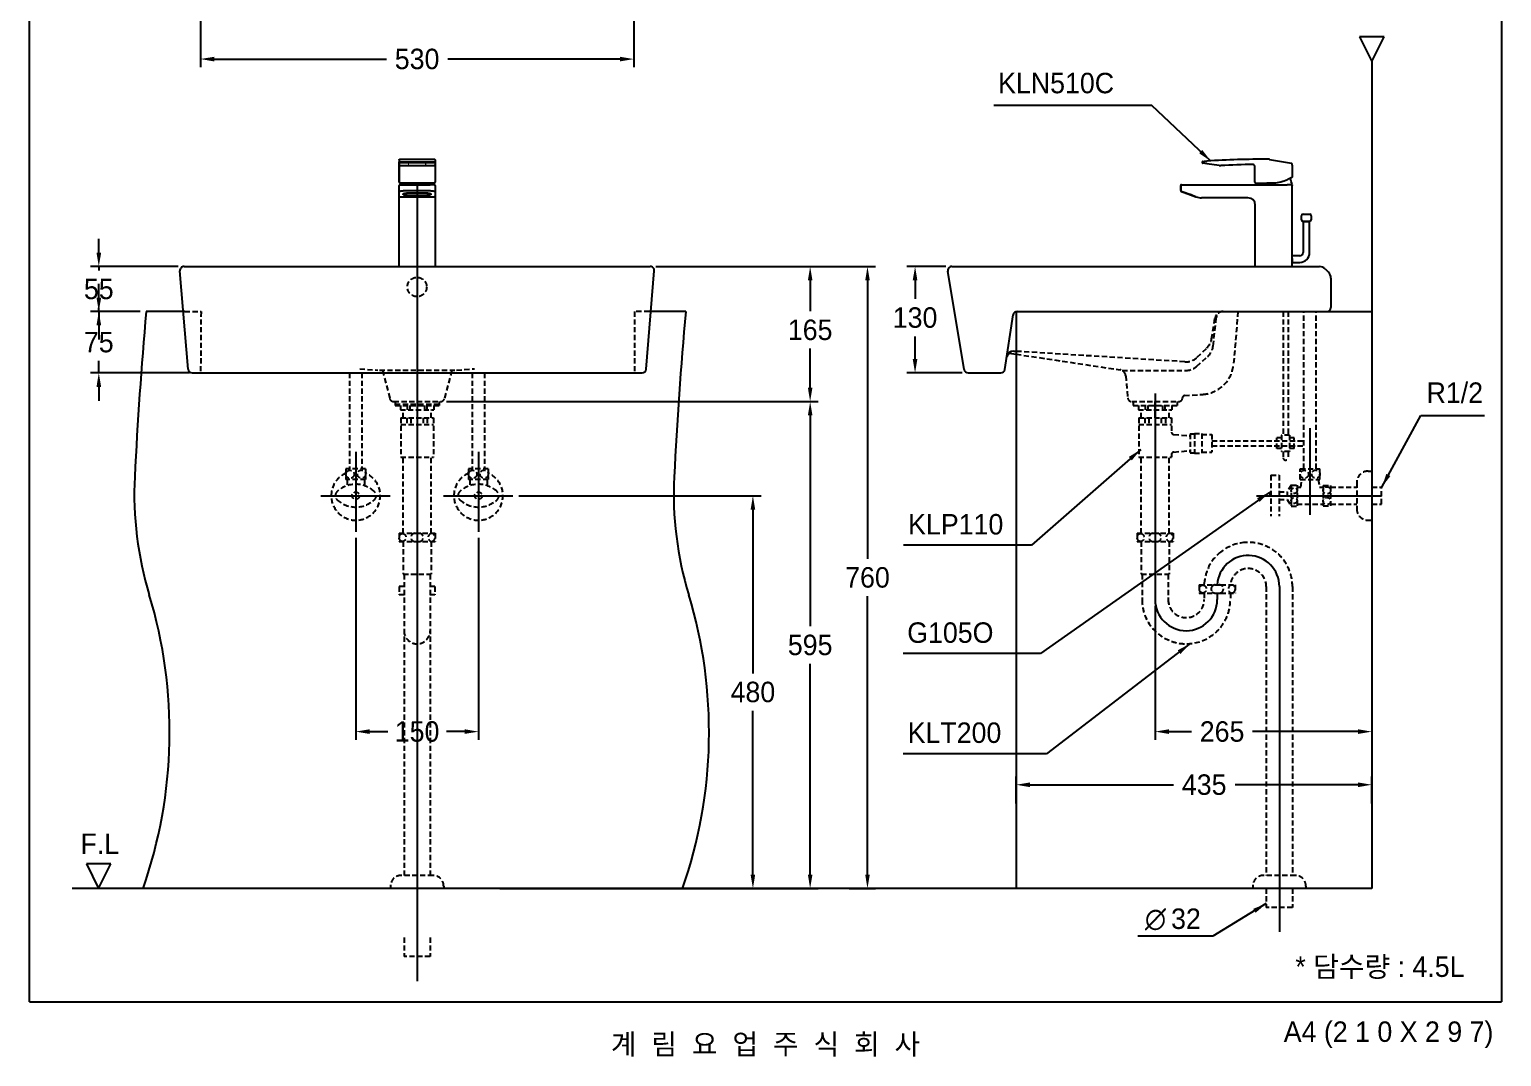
# Model space of a CAD drawing. Header units: millimetres. Extents: x 0 to 3800, y -67 to 2530.
# Drawn here: x 2000 to 3800, y -67 to 1188 of the extents above; entities that cross this region are included whole.
import ezdxf
from ezdxf.enums import TextEntityAlignment as Align
from ezdxf.lldxf.tags import DXFTag

# ---------------------------------------------------------------- set-up
doc = ezdxf.new("R2010")
doc.units = ezdxf.units.MM
doc.linetypes.add('DASHED2', pattern=[9.525, 6.35, -3.175])
for name, color, linetype in [('TEXT', 7, 'Continuous'), ('내부선 및 부속', 4, 'Continuous'), ('도각라인', 7, 'Continuous'), ('외형선', 3, 'Continuous'), ('점선', 6, 'DASHED2'), ('중심선', 1, 'DASHED'), ('치수선', 7, 'Continuous')]:
    doc.layers.add(name, color=color, linetype=linetype)
doc.styles.add('140911', font='HBATANG.TTF', dxfattribs={"height": 23})
doc.styles.add('____', font='')
doc.styles.add('타이틀', font='H2GTRM.TTF', dxfattribs={"height": 25})
doc.styles.get('____').set_extended_font_data('굴림')
tags = doc.linetypes.add('DASHDOT', pattern=[70, 31, -13, 13, -13]).pattern_tags.tags
tags[10:11] = [DXFTag(74, 4), DXFTag(75, 0), DXFTag(340, '0'), DXFTag(46, 0.0), DXFTag(50, 0.0), DXFTag(44, 0.0), DXFTag(45, 0.0)]
tags[8:9] = [DXFTag(74, 4), DXFTag(75, 0), DXFTag(340, '0'), DXFTag(46, 0.0), DXFTag(50, 0.0), DXFTag(44, 0.0), DXFTag(45, 0.0)]
tags[6:7] = [DXFTag(74, 4), DXFTag(75, 0), DXFTag(340, '0'), DXFTag(46, 0.0), DXFTag(50, 0.0), DXFTag(44, 0.0), DXFTag(45, 0.0)]
tags[4:5] = [DXFTag(74, 4), DXFTag(75, 0), DXFTag(340, '0'), DXFTag(46, 0.0), DXFTag(50, 0.0), DXFTag(44, 0.0), DXFTag(45, 0.0)]
tags = doc.linetypes.add('DASHED', pattern=[25.72, 12.86, -12.86]).pattern_tags.tags
tags[6:7] = [DXFTag(74, 4), DXFTag(75, 0), DXFTag(340, '0'), DXFTag(46, 0.0), DXFTag(50, 0.0), DXFTag(44, 0.0), DXFTag(45, 0.0)]
tags[4:5] = [DXFTag(74, 4), DXFTag(75, 0), DXFTag(340, '0'), DXFTag(46, 0.0), DXFTag(50, 0.0), DXFTag(44, 0.0), DXFTag(45, 0.0)]
doc.dimstyles.new('MSADIM', dxfattribs={"dimtxt": 33, "dimasz": 17, "dimexe": 10, "dimexo": 7.5, "dimgap": 10, "dimtad": 0, "dimtih": 1, "dimtoh": 1, "dimdec": 0, "dimzin": 1, "dimdsep": 46, "dimtxsty": '____', "dimcen": 11.25, "dimadec": 0, "dimazin": 0, "dimtfac": 1, "dimtdec": 0, "dimtix": 1, "dimtmove": 0, "dimatfit": 3, "dimfxl": 1, "dimtolj": 1, "dimtzin": 1, "dimarcsym": 0})

# ---------------------------------------------------------------- blocks, each defined once
blk = doc.blocks.new('*D23')
at = {"layer": '치수선', "color": 0, "linetype": 'Continuous', "lineweight": -2, "transparency": 16777216}
for p, q in [((2209, 1294.6), (2209, 1141.9)), ((2739, 1294.6), (2739, 1141.9)), ((2226, 1151.9), (2436.6, 1151.9)), ((2722, 1151.9), (2511.4, 1151.9))]:
    blk.add_line(p, q, dxfattribs=at)
at = {"layer": '치수선', "color": 0, "linetype": 'Continuous', "transparency": 16777216}
for points in [[(2226, 1154.7), (2226, 1149), (2209, 1151.9)], [(2722, 1154.7), (2722, 1149), (2739, 1151.9)]]:
    blk.add_solid(points, dxfattribs=at)
at = {"layer": '치수선', "color": 0, "linetype": 'Continuous', "transparency": 16777216, "insert": (2474, 1151.9), "char_height": 25, "attachment_point": 5, "style": '____'}
blk.add_mtext('\\A1;530', dxfattribs=at)
blk = doc.blocks.new('*D28')
at = {"layer": '치수선', "color": 0, "linetype": 'Continuous', "lineweight": -2, "transparency": 16777216}
for p, q in [((2084.8, 915.4), (2084.8, 932.4)), ((2182, 898.4), (2074.8, 898.4)), ((2084.8, 898.4), (2084.8, 893.7)), ((2084.8, 843.4), (2084.8, 848.1)), ((2135.3, 843.4), (2074.8, 843.4)), ((2084.8, 826.4), (2084.8, 809.4))]:
    blk.add_line(p, q, dxfattribs=at)
at = {"layer": '치수선', "color": 0, "linetype": 'Continuous', "transparency": 16777216}
for points in [[(2082, 915.4), (2087.7, 915.4), (2084.8, 898.4)], [(2082, 826.4), (2087.7, 826.4), (2084.8, 843.4)]]:
    blk.add_solid(points, dxfattribs=at)
at = {"layer": '치수선', "color": 0, "linetype": 'Continuous', "transparency": 16777216, "insert": (2084.8, 870.9), "char_height": 25, "attachment_point": 5, "style": '____'}
blk.add_mtext('\\A1;55', dxfattribs=at)
blk = doc.blocks.new('*D29')
at = {"layer": '치수선', "color": 0, "linetype": 'Continuous', "lineweight": -2, "transparency": 16777216}
for p, q in [((2084.8, 860.4), (2084.8, 877.4)), ((2135.3, 843.4), (2074.8, 843.4)), ((2084.8, 843.4), (2084.8, 828.8)), ((2084.8, 768.4), (2084.8, 783.1)), ((2195.8, 768.4), (2074.8, 768.4)), ((2084.8, 751.4), (2084.8, 734.4))]:
    blk.add_line(p, q, dxfattribs=at)
at = {"layer": '치수선', "color": 0, "linetype": 'Continuous', "transparency": 16777216}
for points in [[(2082, 860.4), (2087.7, 860.4), (2084.8, 843.4)], [(2082, 751.4), (2087.7, 751.4), (2084.8, 768.4)]]:
    blk.add_solid(points, dxfattribs=at)
at = {"layer": '치수선', "color": 0, "linetype": 'Continuous', "transparency": 16777216, "insert": (2084.8, 805.9), "char_height": 25, "attachment_point": 5, "style": '____'}
blk.add_mtext('\\A1;75', dxfattribs=at)
blk = doc.blocks.new('*D30')
at = {"layer": '치수선', "color": 0, "linetype": 'Continuous', "lineweight": -2, "transparency": 16777216}
for p, q in [((2765.8, 898.4), (2964.6, 898.4)), ((2954.6, 881.4), (2954.6, 843.8)), ((2954.6, 750.4), (2954.6, 798.1)), ((2510.1, 733.4), (2964.6, 733.4))]:
    blk.add_line(p, q, dxfattribs=at)
at = {"layer": '치수선', "color": 0, "linetype": 'Continuous', "transparency": 16777216}
for points in [[(2951.8, 881.4), (2957.4, 881.4), (2954.6, 898.4)], [(2951.8, 750.4), (2957.4, 750.4), (2954.6, 733.4)]]:
    blk.add_solid(points, dxfattribs=at)
at = {"layer": '치수선', "color": 0, "linetype": 'Continuous', "transparency": 16777216, "insert": (2954.6, 820.9), "char_height": 25, "attachment_point": 5, "style": '____'}
blk.add_mtext('\\A1;165', dxfattribs=at)
blk = doc.blocks.new('*D31')
at = {"layer": '치수선', "color": 0, "linetype": 'Continuous', "lineweight": -2, "transparency": 16777216}
for p, q in [((2510.1, 733.4), (2964.6, 733.4)), ((2954.6, 716.4), (2954.6, 458.8)), ((2954.6, 155.4), (2954.6, 413.1)), ((2575, 138.4), (2964.6, 138.4))]:
    blk.add_line(p, q, dxfattribs=at)
at = {"layer": '치수선', "color": 0, "linetype": 'Continuous', "transparency": 16777216}
for points in [[(2951.8, 716.4), (2957.4, 716.4), (2954.6, 733.4)], [(2951.8, 155.4), (2957.4, 155.4), (2954.6, 138.4)]]:
    blk.add_solid(points, dxfattribs=at)
at = {"layer": '치수선', "color": 0, "linetype": 'Continuous', "transparency": 16777216, "insert": (2954.6, 435.9), "char_height": 25, "attachment_point": 5, "style": '____'}
blk.add_mtext('\\A1;595', dxfattribs=at)
blk = doc.blocks.new('*D32')
at = {"layer": '치수선', "color": 0, "linetype": 'Continuous', "lineweight": -2, "transparency": 16777216}
for p, q in [((2598.5, 618.4), (2894.6, 618.4)), ((2884.6, 601.4), (2884.6, 401.3)), ((2884.6, 155.4), (2884.6, 355.6)), ((2839.9, 138.4), (2894.6, 138.4))]:
    blk.add_line(p, q, dxfattribs=at)
at = {"layer": '치수선', "color": 0, "linetype": 'Continuous', "transparency": 16777216}
for points in [[(2881.8, 601.4), (2887.4, 601.4), (2884.6, 618.4)], [(2881.8, 155.4), (2887.4, 155.4), (2884.6, 138.4)]]:
    blk.add_solid(points, dxfattribs=at)
at = {"layer": '치수선', "color": 0, "linetype": 'Continuous', "transparency": 16777216, "insert": (2884.6, 378.4), "char_height": 25, "attachment_point": 5, "style": '____'}
blk.add_mtext('\\A1;480', dxfattribs=at)
blk = doc.blocks.new('*D33')
at = {"layer": '치수선', "color": 0, "linetype": 'Continuous', "lineweight": -2, "transparency": 16777216}
for p, q in [((2765.8, 898.4), (3034.7, 898.4)), ((3024.7, 881.4), (3024.7, 541.3)), ((3024.7, 155.4), (3024.7, 495.6)), ((3002.4, 138.4), (3034.7, 138.4))]:
    blk.add_line(p, q, dxfattribs=at)
at = {"layer": '치수선', "color": 0, "linetype": 'Continuous', "transparency": 16777216}
for points in [[(3021.9, 881.4), (3027.5, 881.4), (3024.7, 898.4)], [(3021.9, 155.4), (3027.5, 155.4), (3024.7, 138.4)]]:
    blk.add_solid(points, dxfattribs=at)
at = {"layer": '치수선', "color": 0, "linetype": 'Continuous', "transparency": 16777216, "insert": (3024.7, 518.4), "char_height": 25, "attachment_point": 5, "style": '____'}
blk.add_mtext('\\A1;760', dxfattribs=at)
blk = doc.blocks.new('*D34')
at = {"layer": '치수선', "color": 0, "linetype": 'Continuous', "lineweight": -2, "transparency": 16777216}
for p, q in [((2399, 566.9), (2399, 320.1)), ((2549, 566.9), (2549, 320.1)), ((2416, 330.1), (2438.1, 330.1)), ((2532, 330.1), (2509.9, 330.1))]:
    blk.add_line(p, q, dxfattribs=at)
at = {"layer": '치수선', "color": 0, "linetype": 'Continuous', "transparency": 16777216}
for points in [[(2416, 333), (2416, 327.3), (2399, 330.1)], [(2532, 333), (2532, 327.3), (2549, 330.1)]]:
    blk.add_solid(points, dxfattribs=at)
at = {"layer": '치수선', "color": 0, "linetype": 'Continuous', "transparency": 16777216, "insert": (2474, 330.1), "char_height": 25, "attachment_point": 5, "style": '____'}
blk.add_mtext('\\A1;150', dxfattribs=at)
blk = doc.blocks.new('*D35')
at = {"layer": '치수선', "color": 0, "linetype": 'Continuous', "lineweight": -2, "transparency": 16777216}
for p, q in [((3376.4, 483.9), (3376.4, 320.1)), ((3393.4, 330.1), (3421, 330.1)), ((3624.4, 330.1), (3495.6, 330.1)), ((3641.4, 338), (3641.4, 320.1))]:
    blk.add_line(p, q, dxfattribs=at)
at = {"layer": '치수선', "color": 0, "linetype": 'Continuous', "transparency": 16777216}
for points in [[(3393.4, 333), (3393.4, 327.3), (3376.4, 330.1)], [(3624.4, 333), (3624.4, 327.3), (3641.4, 330.1)]]:
    blk.add_solid(points, dxfattribs=at)
at = {"layer": '치수선', "color": 0, "linetype": 'Continuous', "transparency": 16777216, "insert": (3458.3, 330.1), "char_height": 25, "attachment_point": 5, "style": '____'}
blk.add_mtext('\\A1;265', dxfattribs=at)
blk = doc.blocks.new('*D36')
at = {"layer": '치수선', "color": 0, "linetype": 'Continuous', "lineweight": -2, "transparency": 16777216}
for p, q in [((3206.4, 242.2), (3206.4, 275.2)), ((3641.4, 242.2), (3641.4, 275.2)), ((3223.4, 265.2), (3398.7, 265.2)), ((3624.4, 265.2), (3474.1, 265.2))]:
    blk.add_line(p, q, dxfattribs=at)
at = {"layer": '치수선', "color": 0, "linetype": 'Continuous', "transparency": 16777216}
for points in [[(3223.4, 268), (3223.4, 262.3), (3206.4, 265.2)], [(3624.4, 268), (3624.4, 262.3), (3641.4, 265.2)]]:
    blk.add_solid(points, dxfattribs=at)
at = {"layer": '치수선', "color": 0, "linetype": 'Continuous', "transparency": 16777216, "insert": (3436.4, 265.2), "char_height": 25, "attachment_point": 5, "style": '____'}
blk.add_mtext('\\A1;435', dxfattribs=at)
blk = doc.blocks.new('*D37')
at = {"layer": '치수선', "color": 0, "linetype": 'Continuous', "lineweight": -2, "transparency": 16777216}
for p, q in [((3120.3, 898.4), (3072.9, 898.4)), ((3082.9, 881.4), (3082.9, 858.8)), ((3082.9, 785.4), (3082.9, 813.1)), ((3140.3, 768.4), (3072.9, 768.4))]:
    blk.add_line(p, q, dxfattribs=at)
at = {"layer": '치수선', "color": 0, "linetype": 'Continuous', "transparency": 16777216}
for points in [[(3080, 881.4), (3085.7, 881.4), (3082.9, 898.4)], [(3080, 785.4), (3085.7, 785.4), (3082.9, 768.4)]]:
    blk.add_solid(points, dxfattribs=at)
at = {"layer": '치수선', "color": 0, "linetype": 'Continuous', "transparency": 16777216, "insert": (3082.9, 835.9), "char_height": 25, "attachment_point": 5, "style": '____'}
blk.add_mtext('\\A1;130', dxfattribs=at)

msp = doc.modelspace()

# ---------------------------------------------------------------- linework, layer by layer
msp.add_line((2452, 898.4), (2496, 898.4))
at = {"layer": '내부선 및 부속', "linetype": 'Continuous'}
for p, q in [((2452, 1028.4), (2452, 1026.2)), ((2452, 1028.4), (2452, 1028.3)), ((2452, 1028.3), (2452, 1024.5)), ((2452, 1024.9), (2452, 1026.2)), ((2453, 1029.5), (2495, 1029.5)), ((2496, 1028.5), (2496, 1026.2)), ((2496, 1026.2), (2496, 1024.9)), ((3516.4, 1029.3), (3538.1, 1025.5)), ((2452, 1022.9), (2452, 1024.9)), ((2452, 1024.5), (2452, 1023.6)), ((2452, 1001.4), (2452, 1024.1)), ((2452, 1024.1), (2452, 1022.8)), ((2452, 1022.4), (2452, 1023.6)), ((2452, 1022.8), (2452, 1022.9)), ((2452, 1022.4), (2452, 1005.6)), ((2453, 1021.9), (2495, 1021.9)), ((2490, 1025.8), (2458, 1025.8)), ((2458, 1025.8), (2458, 1025.6)), ((2458, 1025.6), (2490, 1025.6)), ((2464, 1025.2), (2463, 1025.2)), ((2463, 1025.2), (2463, 1024.6)), ((2463, 1024.6), (2463, 1024.4)), ((2463, 1024.4), (2464, 1024.4)), ((2464, 1024.4), (2464, 1025.2)), ((2464, 1024.6), (2464, 1025.2)), ((2464, 1024.4), (2464, 1024.6)), ((2484, 1025.2), (2484, 1024.6)), ((2485, 1025.2), (2484, 1025.2)), ((2484, 1024.6), (2484, 1024.4)), ((2484, 1024.4), (2485, 1024.4)), ((2485, 1024.4), (2484, 1024.4)), ((2485, 1024.6), (2485, 1025.2)), ((2485, 1024.4), (2485, 1025.2)), ((2485, 1024.4), (2485, 1024.6)), ((2485, 1024.4), (2485, 1024.4)), ((2490, 1025.6), (2490, 1025.8)), ((2495, 1021.8), (2495, 1021.9)), ((2496, 1024.9), (2496, 1022.9)), ((2496, 1024.1), (2496, 1024.1)), ((2496, 1024.1), (2496, 1001.4)), ((2496, 1022.8), (2496, 1022.9)), ((3433.9, 1025.6), (3433.9, 1025.8)), ((3433.9, 1025.8), (3433.9, 1025.6)), ((3439.8, 1024), (3434.8, 1024.6)), ((3454.9, 1021.9), (3439.8, 1024)), ((3498.5, 1001.4), (3498.5, 1020)), ((3538.1, 1025.5), (3543.1, 1024.6)), ((3543.9, 1023.6), (3543.9, 1023.5)), ((3543.9, 1022.4), (3543.9, 1023.5)), ((3543.9, 1022.4), (3543.9, 1008)), ((2452, 1005.6), (2452, 1001.4)), ((2452, 989.3), (2452, 997.4)), ((2452, 898.4), (2452, 997.4)), ((2453.4, 1000.4), (2453, 1000.4)), ((2453, 998.4), (2458, 998.4)), ((2494.6, 1000.4), (2453.4, 1000.4)), ((2458, 998.4), (2490, 998.4)), ((2458, 991.1), (2490, 991.1)), ((2495, 998.4), (2490, 998.4)), ((2495, 1000.4), (2494.6, 1000.4)), ((2496, 997.4), (2496, 989.3)), ((3407.7, 991.1), (3407.7, 997.4)), ((3407.7, 997.4), (3407.7, 991.1)), ((3413.3, 988.4), (3408.3, 990.2)), ((3408.3, 990.2), (3413.3, 988.4)), ((3408.7, 998.4), (3413.7, 998.4)), ((3413.7, 998.4), (3537.9, 998.4)), ((3499.5, 1000.4), (3512.9, 1000.4)), ((3500, 1000.4), (3504.4, 1000.4)), ((3514.9, 1000.4), (3512.9, 1000.4)), ((3521.9, 1000.4), (3514.9, 1000.4)), ((3542.9, 998.4), (3537.9, 998.4)), ((3542.9, 998.4), (3543.9, 998.4)), ((3543.9, 998.4), (3543.9, 997.4)), ((3543.9, 898.4), (3543.9, 997.4)), ((2452, 984.6), (2452, 989.3)), ((2452, 983.4), (2452, 984.6)), ((2452, 898.4), (2452, 983.4)), ((2453, 983.6), (2495, 983.6)), ((2487, 988.1), (2461, 988.1)), ((2461, 985.4), (2461, 988.1)), ((2461, 985.4), (2487, 985.4)), ((2487, 985.4), (2487, 988.1)), ((2496, 989.3), (2496, 984.6)), ((2496, 983.4), (2496, 984.6)), ((2496, 983.4), (2496, 983.4)), ((2496, 983.4), (2496, 898.4)), ((3413.3, 988.4), (3426.3, 983.6)), ((3426.3, 983.6), (3413.3, 988.4)), ((3414, 988.2), (3421.5, 985.4)), ((3421.5, 985.4), (3414, 988.2)), ((3489.9, 982.4), (3433.2, 982.4)), ((3498.9, 898.4), (3498.9, 973.4)), ((3555.3, 955.4), (3555.3, 960.4)), ((3557.3, 962.4), (3565.4, 962.4)), ((3567.3, 960.5), (3567.3, 955.4)), ((3557.3, 953.4), (3557.3, 915.4)), ((3557.3, 953.4), (3565.3, 953.4)), ((3561.3, 953.4), (3557.3, 953.4)), ((3563.7, 953.4), (3559, 953.4)), ((3565.3, 953.4), (3561.3, 953.4)), ((3565.4, 953.4), (3561.3, 953.4)), ((3565.3, 915.4), (3565.3, 953.4)), ((3543.9, 930.4), (3543.9, 935.4)), ((3543.9, 908.4), (3543.9, 930.4)), ((3553.3, 911.4), (3543.9, 911.4)), ((3543.9, 908.4), (3543.9, 903.4)), ((3543.9, 903.4), (3553.3, 903.4)), ((2189.9, 843.4), (2142.8, 843.4)), ((2802.4, 843.4), (2757.9, 843.4)), ((3206.4, 843.3), (3206.4, 138.4)), ((3586.4, 843.4), (3641.4, 843.4)), ((3203.5, 794.9), (3206.4, 794.8))]:
    msp.add_line(p, q, dxfattribs=at)
for centre, radius, start, end in [((3507.6, 29.5), 1000, 89.5936, 93.8863), ((3514.6, 1019.5), 10, 80, 89.5936), ((2495, 1022.8), 1, 270, 0), ((3434.9, 1025.6), 1, 202.1993, 262.1993), ((3434.9, 1025.6), 1, 202.1993, 262.1993), ((3434.9, 1025.6), 1, 202.1993, 262.1993), ((3434.9, 1025.6), 1, 202.1993, 262.1993), ((3456.2, 1031.8), 10, 262.1993, 272.9349), ((3507.6, 29.5), 993.6, 90.6538, 92.9349), ((3495.1, 1019.9), 3.34, 2.007, 69.3544), ((2453, 1001.4), 1, 180, 270), ((2453, 997.4), 1, 90, 180), ((2453, 997.4), 1, 90, 180), ((2481.7, 993.4), 27.6, 165.1842, 169.4357), ((2467.3, 993.4), 27.6, 10.5643, 14.8158), ((2495, 1001.4), 1, 270, 0), ((2495, 997.4), 1, 0, 90), ((3408.7, 997.4), 1, 90, 180), ((3408.7, 997.4), 1, 90, 180), ((3499.5, 1001.4), 1, 180, 270), ((3531.1, 993.4), 27.6, 165.1842, 169.4357), ((3516.4, 1056), 55.8, 275.72, 293.156), ((3516.8, 993.4), 27.6, 10.5643, 27.3016), ((3433.2, 1002.4), 20, 250, 270), ((3433.2, 1002.4), 20, 250, 270), ((3489.9, 973.4), 9, 0, 90), ((3557.3, 960.4), 2, 90, 180), ((3557.3, 955.4), 1.92, 180, 270), ((3565.4, 960.5), 1.92, 0, 90), ((3565.4, 955.4), 1.92, 270, 0), ((3553.3, 915.4), 4, 270, 0), ((3553.3, 915.4), 12, 270, 0), ((7099.4, 396.5), 4976.7, 174.8481, 177.1769), ((7759, 396.5), 4976.7, 174.8481, 177.1769), ((3203, 787), 8, 86.4559, 172.3592), ((2553.3, 620.7), 425.1, 177.1769, 196.87), ((3212.9, 620.7), 425.1, 177.1769, 196.87), ((1593, 329.5), 578.4, 340.7085, 16.87), ((2252.6, 329.5), 578.4, 340.7085, 16.87)]:
    msp.add_arc(centre, radius, start, end, dxfattribs=at)
for points, knots in [([(2452, 1028.6), (2452, 1028.6), (2452, 1028.7), (2452.1, 1028.9), (2452.2, 1029.1), (2452.4, 1029.3), (2452.7, 1029.4), (2452.9, 1029.5), (2453, 1029.5)], [0, 0, 0, 0, 0.097046, 0.215477, 0.366984, 0.6013, 0.806128, 1, 1, 1, 1]), ([(2458, 1025.8), (2457.6, 1025.8), (2456.9, 1025.8), (2456, 1025.8), (2455.4, 1025.9), (2454.8, 1025.9), (2454.1, 1025.9), (2453.4, 1025.9), (2453, 1026), (2452.8, 1026), (2452.7, 1026), (2452.4, 1026), (2452.1, 1026.1), (2452, 1026.2), (2452, 1026.2)], [0, 0, 0, 0, 0.142857, 0.214286, 0.285714, 0.357143, 0.428571, 0.571429, 0.642857, 0.678571, 0.696429, 0.714286, 0.857143, 1, 1, 1, 1]), ([(2495.9, 1026.1), (2495.9, 1026.1), (2495.8, 1026.1), (2495.5, 1026), (2494.7, 1026), (2493.9, 1025.9), (2493.2, 1025.9), (2492.4, 1025.9), (2491.3, 1025.8), (2490.4, 1025.8), (2490, 1025.8)], [0, 0, 0, 0, 0.022938, 0.185782, 0.348626, 0.511469, 0.592891, 0.674313, 0.837156, 1, 1, 1, 1]), ([(2495, 1029.5), (2495, 1029.5), (2495.1, 1029.5), (2495.3, 1029.4), (2495.6, 1029.3), (2495.8, 1029.1), (2495.9, 1029), (2495.9, 1028.8), (2496, 1028.7), (2496, 1028.6), (2496, 1028.6), (2496, 1028.5)], [0, 0, 0, 0, 0.020818, 0.239105, 0.419032, 0.574027, 0.708164, 0.821662, 0.913084, 0.980269, 1, 1, 1, 1]), ([(3434.8, 1026.8), (3434.7, 1026.8), (3434.5, 1026.8), (3434.3, 1026.6), (3434.1, 1026.4), (3434, 1026.1), (3433.9, 1025.9), (3433.9, 1025.8)], [0, 0, 0, 0, 0.285714, 0.428571, 0.571429, 0.785714, 1, 1, 1, 1]), ([(3434.8, 1026.8), (3434.8, 1026.8), (3434.9, 1026.8), (3435.2, 1026.9), (3435.6, 1026.9), (3436, 1026.9), (3436.7, 1027), (3437.7, 1027), (3438.7, 1027.1), (3439.5, 1027.2), (3439.9, 1027.2)], [0, 0, 0, 0, 0.142857, 0.285714, 0.357143, 0.428571, 0.571429, 0.714286, 0.857143, 1, 1, 1, 1]), ([(2452, 1024.9), (2452, 1025), (2452.4, 1025.2), (2454.1, 1025.5), (2456.2, 1025.6), (2457.5, 1025.6), (2458, 1025.6)], [0, 0, 0, 0, 0.285714, 0.571429, 0.857143, 1, 1, 1, 1]), ([(2490, 1025.6), (2490.9, 1025.6), (2492.7, 1025.6), (2494.8, 1025.4), (2495.7, 1025.2), (2495.9, 1025.1), (2495.9, 1025.1)], [0, 0, 0, 0, 0.32589, 0.651781, 0.977671, 1, 1, 1, 1]), ([(3543.8, 1008), (3543.8, 1008), (3543.9, 1008), (3543.9, 1008), (3543.9, 1008)], [0, 0, 0, 0, 0.15708, 1, 1, 1, 1]), ([(2452, 989.3), (2452, 989.6), (2452.4, 990.1), (2454.1, 990.8), (2456.2, 991.1), (2457.5, 991.1), (2458, 991.1)], [0, 0, 0, 0, 0.285714, 0.571429, 0.857143, 1, 1, 1, 1]), ([(2490, 991.1), (2490.9, 991.1), (2492.7, 991), (2494.8, 990.5), (2495.7, 990), (2495.9, 989.7), (2495.9, 989.7)], [0, 0, 0, 0, 0.326484, 0.652968, 0.979452, 1, 1, 1, 1]), ([(3407.7, 991.1), (3407.7, 991.1), (3407.7, 990.9), (3407.8, 990.7), (3407.9, 990.5), (3408.1, 990.3), (3408.2, 990.2), (3408.3, 990.2)], [0, 0, 0, 0, 0.214286, 0.428571, 0.571429, 0.714286, 1, 1, 1, 1]), ([(3543.3, 1007.1), (3543.3, 1007.1), (3543.2, 1007), (3543, 1006.9), (3542.6, 1006.7), (3542.2, 1006.5), (3541.9, 1006.3), (3541.4, 1006.1), (3541, 1005.9), (3540.3, 1005.6), (3539.7, 1005.3), (3539.1, 1005), (3538.9, 1004.9), (3538.7, 1004.8)], [0, 0, 0, 0, 0.022972, 0.19686, 0.283804, 0.370748, 0.457692, 0.5229, 0.63158, 0.718524, 0.892412, 0.935884, 1, 1, 1, 1]), ([(3542.9, 1006.9), (3542.9, 1006.9), (3542.9, 1006.9), (3542.8, 1006.8), (3542.8, 1006.8), (3542.7, 1006.8), (3542.7, 1006.8), (3542.6, 1006.7), (3542.5, 1006.7), (3542.5, 1006.6), (3542.4, 1006.6), (3542.4, 1006.6), (3542.3, 1006.6), (3542.3, 1006.5), (3542.2, 1006.5), (3542.1, 1006.5), (3542, 1006.4), (3541.9, 1006.3), (3541.8, 1006.3), (3541.7, 1006.2), (3541.6, 1006.2), (3541.4, 1006.1), (3541.4, 1006.1), (3541.3, 1006.1), (3541.3, 1006.1), (3541.3, 1006)], [0, 0, 0, 0, 0.147203, 0.147203, 0.295653, 0.295653, 0.37051, 0.37051, 0.483564, 0.483564, 0.521467, 0.521467, 0.597561, 0.597561, 0.635788, 0.635788, 0.751471, 0.751471, 0.829397, 0.829397, 0.947331, 0.947331, 0.986892, 0.986892, 1, 1, 1, 1]), ([(3543.8, 1008), (3543.8, 1007.9), (3543.8, 1007.7), (3543.7, 1007.5), (3543.5, 1007.2), (3543.4, 1007.1), (3543.3, 1007.1)], [0, 0, 0, 0, 0.250001, 0.499999, 0.749998, 1, 1, 1, 1]), ([(2452, 983.4), (2452, 983.4), (2452, 983.4), (2452, 983.3), (2452, 983.2), (2452, 983.2)], [0, 0, 0, 0, 0.003909, 0.003909, 1, 1, 1, 1]), ([(2496, 983.3), (2496, 983.2), (2496, 983.2), (2496, 983.2), (2496, 983.2)], [0, 0, 0, 0, 0.705199, 1, 1, 1, 1])]:
    msp.add_open_spline(points, degree=3, knots=knots, dxfattribs=at)
for points, degree in [([(2496, 1026.4), (2496, 1026.2), (2495.9, 1026.1)], 2), ([(2496, 1026.2), (2496, 1026.2), (2496, 1026.1), (2495.9, 1026.1)], 3), ([(2496, 1026.4), (2496, 1026.3), (2496, 1026.2), (2496, 1026.2)], 3), ([(3434.8, 1026.8), (3434.3, 1026.8), (3433.9, 1026.3), (3433.9, 1025.8)], 3), ([(3434.6, 1026.8), (3434.6, 1026.8), (3434.6, 1026.8), (3434.7, 1026.8)], 3), ([(2495.6, 1022), (2495.6, 1021.9), (2495.5, 1021.8), (2495.5, 1021.8)], 3), ([(2495.5, 1021.9), (2495.5, 1021.9), (2495.5, 1021.8), (2495.5, 1021.8)], 3), ([(2495.9, 1025.1), (2495.9, 1024.9), (2496, 1024.7)], 2), ([(2495.9, 1025.1), (2496, 1025), (2496, 1025), (2496, 1024.9)], 3), ([(2496, 1024.9), (2496, 1024.9), (2496, 1024.8), (2496, 1024.7)], 3), ([(3433.9, 1025.6), (3433.9, 1025.1), (3434.3, 1024.7), (3434.8, 1024.6)], 3), ([(3538.1, 1025.5), (3538.1, 1025.5), (3538.1, 1025.5), (3538.1, 1025.5)], 3), ([(3543.9, 1023.6), (3543.9, 1024.1), (3543.6, 1024.5), (3543.1, 1024.6)], 3), ([(3407.7, 991.1), (3407.7, 990.7), (3408, 990.3), (3408.3, 990.2)], 3), ([(3538.8, 1004.9), (3538.6, 1004.8), (3538.3, 1004.7)], 2), ([(3538.3, 1004.7), (3538.3, 1004.7), (3538.3, 1004.7), (3538.3, 1004.7)], 3), ([(2495.9, 989.7), (2496, 989.6), (2496, 989.4), (2496, 989.3)], 3), ([(2495.9, 989.7), (2495.9, 989.4), (2496, 989.1)], 2), ([(2496, 989.3), (2496, 989.3), (2496, 989.2), (2496, 989.1)], 3)]:
    msp.add_open_spline(points, degree=degree, dxfattribs=at)
for points in [[(2453, 1021.9), (2452, 1021.9), (2452, 1022.9)], [(2496, 1022.9), (2496, 1021.9), (2495, 1021.9)], [(2453, 983.6), (2452, 983.6), (2452, 984.6)], [(2496, 984.6), (2496, 983.6), (2495, 983.6)]]:
    msp.add_rational_spline(points, [1, 0.707106781056, 1], degree=2, dxfattribs=at)
for points in [[(2461, 985.4), (2457, 985.4), (2457, 986.8), (2457, 988.1), (2461, 988.1)], [(2487, 988.1), (2491, 988.1), (2491, 986.8), (2491, 985.4), (2487, 985.4)]]:
    msp.add_rational_spline(points, [1, 0.707106781056, 1, 0.707106781056, 1], degree=2, knots=[0, 0, 0, 0.5, 0.5, 1, 1, 1], dxfattribs=at)
at = {"layer": '도각라인'}
for p, q in [((2000, 0), (2000, 2530)), ((3800, 2530), (3800, 0)), ((2000, 0), (3800, 0))]:
    msp.add_line(p, q, dxfattribs=at)
at = {"layer": '외형선', "linetype": 'Continuous'}
for p, q in [((3656.4, 1179), (3626.4, 1179)), ((3626.4, 1179), (3641.4, 1149)), ((3641.4, 1149), (3656.4, 1179)), ((3641.4, 1149), (3641.4, 138.4)), ((2194, 773), (2184, 893)), ((2189, 898.4), (2759, 898.4)), ((2754, 773), (2764, 893)), ((3142.8, 772.6), (3122.8, 892.6)), ((3127.8, 898.4), (3577.3, 898.4)), ((3584.4, 895.5), (3588.5, 891.4)), ((3591.4, 884.3), (3591.4, 848.4)), ((3192.7, 772.7), (3202.8, 839.2)), ((3207.8, 843.4), (3586.4, 843.4)), ((3200.7, 792.1), (3206.4, 791.3)), ((2199, 768.4), (2749, 768.4)), ((3147.8, 768.4), (3187.8, 768.4)), ((2099.6, 168.4), (2069.6, 168.4)), ((2069.6, 168.4), (2084.6, 138.4)), ((2084.6, 138.4), (2099.6, 168.4)), ((3641.4, 138.4), (2052.4, 138.4))]:
    msp.add_line(p, q, dxfattribs=at)
for centre, radius, start, end in [((2189, 893.4), 5, 90, 184.7636), ((2759, 893.4), 5, 355.2364, 90), ((3127.8, 893.4), 5, 90, 193.4957), ((3577.3, 888.4), 10, 45, 90), ((3581.4, 884.3), 10, 0, 45), ((3586.4, 848.4), 5, 270, 0), ((3207.8, 838.4), 5, 90, 171.3529), ((3200, 787.2), 5, 81.4982, 171.3529), ((2199, 773.4), 5, 184.7636, 270), ((2749, 773.4), 5, 270, 355.2364), ((3147.8, 773.4), 5, 189.4623, 270), ((3187.8, 773.4), 5, 270, 351.3529)]:
    msp.add_arc(centre, radius, start, end, dxfattribs=at)
at = {"layer": '점선'}
for p, q in [((2189.9, 843.4), (2209.8, 843.4)), ((2209.8, 843.4), (2209.3, 768.4)), ((2739.8, 843.4), (2739.8, 768.4)), ((2757.9, 843.4), (2739.8, 843.4)), ((3445.5, 810), (3449.6, 835.1)), ((3447.3, 801.1), (3451.3, 836.3)), ((3477.7, 843.4), (3472.3, 778.8)), ((3532.9, 843.4), (3532.9, 692.4)), ((3538.9, 843.4), (3538.9, 692.4)), ((3558.4, 651.2), (3558.4, 843.4)), ((3573.4, 651.2), (3573.4, 843.4)), ((3412.7, 782), (3206.4, 794.8)), ((3427.7, 787.5), (3439.6, 798.8)), ((3206.4, 791.3), (3333.7, 772.2)), ((3427.1, 776.4), (3440.6, 788.3)), ((2391.5, 768.4), (2391.5, 651.2)), ((2403.8, 773.4), (2425.8, 771.9)), ((2406.5, 768.4), (2406.5, 651.2)), ((2520.2, 771.4), (2427.8, 771.4)), ((2431.5, 771.4), (2440.6, 737.2)), ((2516.5, 771.4), (2507.4, 737.2)), ((2522.2, 771.9), (2544.2, 773.4)), ((2541.5, 768.4), (2541.5, 651.2)), ((2556.5, 768.4), (2556.5, 651.2)), ((3336.2, 771.4), (3413.9, 771.4)), ((3340.5, 765), (3342.8, 738)), ((3409.9, 737.2), (3410.4, 739.2)), ((3412.2, 740.7), (3435.1, 742.2)), ((2445.4, 733.4), (2502.6, 733.4)), ((2447, 733.4), (2447, 728.4)), ((2447, 730.4), (2501, 730.4)), ((2447, 728.4), (2501, 728.4)), ((2453.5, 728.4), (2453.5, 723.4)), ((2453.5, 723.4), (2494.5, 723.4)), ((2457, 713.4), (2457, 723.4)), ((2462, 728.4), (2462, 723.4)), ((2465, 728.4), (2465, 723.4)), ((2483, 728.4), (2483, 723.4)), ((2486, 728.4), (2486, 723.4)), ((2491, 713.4), (2491, 723.4)), ((2494.5, 728.4), (2494.5, 723.4)), ((2501, 733.4), (2501, 728.4)), ((3347.8, 733.4), (3405.1, 733.4)), ((3349.4, 733.4), (3349.4, 728.4)), ((3349.4, 728.4), (3403.4, 728.4)), ((3355.9, 728.4), (3355.9, 723.4)), ((3355.9, 723.4), (3396.9, 723.4)), ((3359.4, 713.4), (3359.4, 723.4)), ((3364.4, 728.4), (3364.4, 723.4)), ((3367.4, 728.4), (3367.4, 723.4)), ((3385.4, 728.4), (3385.4, 723.4)), ((3388.4, 728.4), (3388.4, 723.4)), ((3393.4, 713.4), (3393.4, 723.4)), ((3396.9, 728.4), (3396.9, 723.4)), ((3403.4, 733.4), (3403.4, 728.4)), ((2454, 713.4), (2454, 665.4)), ((2454, 713.4), (2494, 713.4)), ((2454, 705.4), (2494, 705.4)), ((2461.5, 713.4), (2461.5, 705.4)), ((2466.5, 713.4), (2466.5, 705.4)), ((2481.5, 713.4), (2481.5, 705.4)), ((2486.5, 713.4), (2486.5, 705.4)), ((2494, 713.4), (2494, 665.4)), ((3356.4, 713.4), (3356.4, 665.4)), ((3356.4, 713.4), (3396.4, 713.4)), ((3356.4, 705.4), (3396.4, 705.4)), ((3363.9, 713.4), (3363.9, 705.4)), ((3368.9, 713.4), (3368.9, 705.4)), ((3383.9, 713.4), (3383.9, 705.4)), ((3388.9, 713.4), (3388.9, 705.4)), ((3396.4, 713.4), (3396.4, 696.2)), ((3399.2, 693.2), (3419.4, 691.4)), ((3419.4, 693.9), (3419.4, 670.9)), ((3419.4, 693.9), (3424.4, 693.9)), ((3424.4, 694.4), (3424.4, 670.4)), ((3424.4, 694.4), (3433.4, 694.4)), ((3433.4, 694.4), (3433.4, 670.4)), ((3433.4, 693.2), (3445.9, 693.2)), ((3445.9, 693.2), (3445.9, 671.7)), ((3445.9, 685.4), (3558.4, 685.4)), ((3525.4, 675.9), (3525.4, 688.9)), ((3530.9, 688.9), (3525.4, 688.9)), ((3540.9, 692.4), (3530.9, 692.4)), ((3530.9, 692.4), (3530.9, 672.4)), ((3540.9, 692.4), (3540.9, 672.4)), ((3546.4, 688.9), (3540.9, 688.9)), ((3546.4, 675.9), (3546.4, 688.9)), ((3396.4, 668.7), (3396.4, 665.4)), ((3399.2, 671.7), (3419.4, 673.4)), ((3419.4, 670.9), (3424.4, 670.9)), ((3424.4, 670.4), (3433.4, 670.4)), ((3433.4, 671.7), (3445.9, 671.7)), ((3445.9, 679.4), (3558.4, 679.4)), ((3530.9, 675.9), (3525.4, 675.9)), ((3540.9, 672.4), (3530.9, 672.4)), ((3532.9, 672.4), (3532.9, 664.8)), ((3538.9, 672.4), (3538.9, 664.8)), ((3546.4, 675.9), (3540.9, 675.9)), ((2387, 651.2), (2387, 638.2)), ((2411, 651.2), (2387, 651.2)), ((2411, 651.2), (2411, 638.2)), ((2454, 665.4), (2494, 665.4)), ((2457, 572.4), (2457, 665.4)), ((2491, 572.4), (2491, 665.4)), ((2537, 651.2), (2537, 638.2)), ((2561, 651.2), (2537, 651.2)), ((2561, 651.2), (2561, 638.2)), ((3356.4, 665.4), (3396.4, 665.4)), ((3359.4, 572.4), (3359.4, 665.4)), ((3393.4, 572.4), (3393.4, 665.4)), ((3553.9, 651.2), (3577.9, 651.2)), ((3553.9, 638.2), (3553.9, 651.2)), ((3577.9, 638.2), (3577.9, 651.2)), ((3636.9, 648.4), (3640.9, 648.4)), ((2411, 638.2), (2387, 638.2)), ((2388.5, 638.2), (2388.5, 630.8)), ((2409.5, 638.2), (2409.5, 630.8)), ((2561, 638.2), (2537, 638.2)), ((2538.5, 638.2), (2538.5, 630.8)), ((2559.5, 638.2), (2559.5, 630.8)), ((3517.9, 643.4), (3517.9, 593.4)), ((3517.9, 643.4), (3527.9, 643.4)), ((3527.9, 643.4), (3527.9, 593.4)), ((3542.9, 631.4), (3537.9, 623.2)), ((3542.9, 631.4), (3549.9, 631.4)), ((3542.9, 631.4), (3542.9, 605.4)), ((3549.9, 631.4), (3549.9, 605.4)), ((3553.9, 638.2), (3577.9, 638.2)), ((3554.4, 628.7), (3555.9, 638.2)), ((3575.9, 638.2), (3577.4, 628.7)), ((3581.9, 630.9), (3581.9, 605.9)), ((3581.9, 630.9), (3590.9, 630.9)), ((3590.9, 630.9), (3590.9, 605.9)), ((3622.9, 634.4), (3622.9, 602.4)), ((3527.9, 623.2), (3537.9, 623.2)), ((3527.9, 613.7), (3537.9, 613.7)), ((3537.9, 623.2), (3537.9, 613.7)), ((3537.9, 613.7), (3542.9, 605.4)), ((3549.9, 628.7), (3554.4, 628.7)), ((3577.4, 628.7), (3581.9, 628.7)), ((3590.9, 628.7), (3622.9, 628.7)), ((3641.4, 628.7), (3653.4, 628.7)), ((3653.4, 608.2), (3653.4, 628.7)), ((3542.9, 605.4), (3549.9, 605.4)), ((3549.9, 608.2), (3581.9, 608.2)), ((3581.9, 605.9), (3590.9, 605.9)), ((3590.9, 608.2), (3622.9, 608.2)), ((3641.4, 608.2), (3653.4, 608.2)), ((3636.9, 588.4), (3640.9, 588.4)), ((2452, 572.4), (2496, 572.4)), ((2452, 572.4), (2452, 562.4)), ((2452, 562.4), (2496, 562.4)), ((2457, 562.4), (2457, 522.4)), ((2491, 562.4), (2491, 522.4)), ((2496, 572.4), (2496, 562.4)), ((3354.4, 572.4), (3398.4, 572.4)), ((3354.4, 572.4), (3354.4, 562.4)), ((3354.4, 562.4), (3398.4, 562.4)), ((3359.4, 562.4), (3359.4, 522.4)), ((3393.4, 562.4), (3393.4, 522.4)), ((3398.4, 572.4), (3398.4, 562.4)), ((2457, 522.4), (2491, 522.4)), ((2458, 522.4), (2458, 154.4)), ((2490, 522.4), (2490, 154.4)), ((3359.4, 522.4), (3393.4, 522.4)), ((3360.4, 522.4), (3360.4, 491.4)), ((3392.4, 522.4), (3392.4, 491.4)), ((2452.2, 507.4), (2452.2, 497.4)), ((2458, 507.4), (2452.2, 507.4)), ((2495.7, 507.4), (2490, 507.4)), ((2495.7, 507.4), (2495.7, 497.4)), ((3430.4, 509.4), (3456.4, 509.4)), ((3430.4, 509.4), (3430.4, 499.4)), ((3436.4, 509.4), (3436.4, 510.5)), ((3456.4, 509.4), (3474.4, 509.4)), ((3474.4, 509.4), (3474.4, 499.4)), ((3512.3, 507.4), (3512.3, 154.4)), ((3544.3, 507.4), (3544.3, 154.4)), ((2458, 497.4), (2452.2, 497.4)), ((2495.7, 497.4), (2490, 497.4)), ((3430.4, 499.4), (3456.4, 499.4)), ((3436.4, 499.4), (3436.4, 491.4)), ((3456.4, 499.4), (3474.4, 499.4)), ((3468.4, 499.4), (3468.4, 491.4)), ((2493.5, 154.4), (2454.5, 154.4)), ((3547.8, 154.4), (3508.8, 154.4)), ((2441.5, 141.4), (2441.5, 138.4)), ((2490, 138.4), (2490, 138.4)), ((2506.5, 141.4), (2506.5, 138.4)), ((3495.8, 141.4), (3495.8, 138.4)), ((3512.3, 138.4), (3512.3, 115.4)), ((3544.3, 138.4), (3544.3, 138.4)), ((3544.3, 138.4), (3544.3, 115.4)), ((3560.8, 141.4), (3560.8, 138.4)), ((3544.3, 115.4), (3512.3, 115.4)), ((2458, 78.4), (2458, 55.4)), ((2490, 78.4), (2490, 55.4)), ((2490, 55.4), (2458, 55.4))]:
    msp.add_line(p, q, dxfattribs=at)
at = {"layer": '점선', "flags": 128}
for points in [[(2456.2, 562.4, -0.859727), (2456.2, 572.3)], [(2456.2, 572.3, -0.859727), (2456.2, 562.4)], [(3358.7, 562.4, -0.859727), (3358.7, 572.3)], [(3358.7, 572.3, -0.859727), (3358.7, 562.4)], [(3434.7, 499.4, -0.859727), (3434.7, 509.3)], [(3434.7, 509.3, -0.859727), (3434.7, 499.4)]]:
    msp.add_lwpolyline(points, format="xyb", dxfattribs=at)
at = {"layer": '점선'}
for centre, radius in [((2473.9, 873.4), 11.8), ((2392, 644.6), 5), ((2406, 644.8), 5), ((2542, 644.6), 5), ((2556, 644.8), 5), ((3558.9, 644.6), 5), ((3572.9, 644.8), 5), ((2399, 618.4), 4.5), ((2549, 618.4), 4.5), ((3546.4, 624.4), 3.5), ((3546.4, 612.4), 3.5), ((3586.4, 624.9), 4.5), ((3586.4, 611.9), 4.5)]:
    msp.add_circle(centre, radius, dxfattribs=at)
for centre, radius, start, end in [((3459.5, 833.4), 10, 90, 170.6203), ((3459.2, 835.4), 8, 89.0502, 173.5521), ((3425.8, 813.3), 20, 313.727, 350.6204), ((3427.4, 803.4), 20, 311.3478, 353.5521), ((3413.9, 801.9), 20, 266.4559, 313.727), ((3413.9, 791.4), 20, 270, 311.3478), ((3432.4, 782.2), 40, 273.8408, 355.1714), ((3332.5, 764.3), 8, 4.8672, 81.4982), ((3347.8, 738.4), 5, 184.8672, 269.9995), ((3412.3, 738.7), 2, 93.8405, 165.6169), ((2445.4, 738.4), 5, 194.8207, 270), ((2502.6, 738.4), 5, 270, 345.1793), ((3405.1, 738.4), 5, 270.0007, 345.6157), ((3399.4, 696.2), 3, 180, 265.0303), ((3399.4, 668.7), 3, 94.9697, 180), ((3535.9, 664.8), 3, 180, 0), ((3636.9, 634.4), 14, 90, 180), ((2399, 618.4), 30, 113.5781, 66.4217), ((2399, 598.8), 33.6, 47.499, 132.501), ((2549, 618.4), 30, 113.5781, 66.4217), ((2549, 598.8), 33.6, 47.499, 132.501), ((2381, 618.4), 7, 132.501, 227.499), ((2399, 638.1), 33.6, 227.499, 312.501), ((2417, 618.4), 7, 312.501, 47.499), ((2531, 618.4), 7, 132.501, 227.499), ((2549, 638.1), 33.6, 227.499, 312.501), ((2567, 618.4), 7, 312.501, 47.499), ((3524.3, 618.4), 7.84, 144.9654, 215.0346), ((3636.9, 602.4), 14, 180, 270), ((2471.5, 567.4), 5, 90, 270), ((2476.5, 567.4), 5, 270, 90), ((2492.5, 567.4), 5, 98.6269, 261.3731), ((2491, 567.4), 5, 278.6269, 81.3731), ((3373.9, 567.4), 5, 90, 270), ((3378.9, 567.4), 5, 270, 90), ((3394.9, 567.4), 5, 98.6269, 261.3731), ((3393.4, 567.4), 5, 278.6269, 81.3731), ((3490.3, 507.4), 54, 94.1511, 128.8985), ((3490.3, 507.4), 54, 0, 94.1511), ((3490.3, 507.4), 54, 128.8985, 176.6714), ((3490.3, 507.4), 22, 100.2345, 174.7841), ((3490.3, 507.4), 22, 0, 100.2345), ((3449.9, 504.4), 5, 134.3525, 225.6475), ((3449.9, 504.4), 5, 90, 134.3525), ((3454.9, 504.4), 5, 72.5424, 90), ((3454.9, 504.4), 5, 287.4559, 72.5441), ((3470.9, 504.4), 5, 98.6269, 261.3731), ((3469.4, 504.4), 5, 278.6269, 81.3731), ((3414.4, 491.4), 54, 180, 321.0576), ((3414.4, 491.4), 22, 180, 0), ((3449.9, 504.4), 5, 225.6475, 270), ((3449.9, 504.4), 5, 269.9983, 270), ((3454.9, 504.4), 5, 270, 287.4576), ((3454.9, 504.4), 5, 270, 270.0017), ((3414.4, 491.4), 54, 321.0576, 0), ((2474, 453.4), 16, 180, 0), ((2454.5, 141.4), 13, 90, 180), ((2493.5, 141.4), 13, 0, 90), ((3508.8, 141.4), 13, 90, 180), ((3547.8, 141.4), 13, 0, 90)]:
    msp.add_arc(centre, radius, start, end, dxfattribs=at)
at = {"layer": '중심선', "linetype": 'DASHDOT'}
for p, q in [((2474, 999.7), (2474, 25.4)), ((3376.4, 743.4), (3376.4, 491.4)), ((3376.4, 713.4), (3376.4, 733.4)), ((3565.9, 595.2), (3565.9, 700.7)), ((2399, 671.9), (2399, 574.4)), ((2549, 671.9), (2549, 574.4)), ((2356.4, 618.4), (2441, 618.4)), ((2506.4, 618.4), (2591, 618.4)), ((3500.4, 618.4), (3653.4, 618.4)), ((3528.3, 507.4), (3528.3, 85.4)), ((3452.4, 499.4), (3452.4, 491.4))]:
    msp.add_line(p, q, dxfattribs=at)
for centre, start, end in [((3490.3, 507.4), 0, 176.6714), ((3414.4, 491.4), 180, 0)]:
    msp.add_arc(centre, 38, start, end, dxfattribs=at)

# ---------------------------------------------------------------- texts
at = {"layer": 'TEXT', "style": '타이틀'}
msp.add_text('F.L', height=25, dxfattribs=at).set_placement((2086.1, 193.1), align=Align.MIDDLE)
for s, p in [('* 담수량 : 4.5L', (3651.3, 42.9)), ('계  림  요  업  주  식  회  사', (2900, -51.7))]:
    msp.add_text(s, height=25, dxfattribs=at).set_placement(p, align=Align.MIDDLE_CENTER)
msp.add_text('A4 (2 1 0 X 2 9 7)', height=25, dxfattribs=at).set_placement((3790, -36.5), align=Align.MIDDLE_RIGHT)
at = {"layer": 'TEXT', "char_height": 25, "width": 380.447, "attachment_point": 1, "line_spacing_factor": 0.963855, "style": '타이틀'}
for s, insert in [('\\A1;KLN510C', (3184.4, 1135.1)), ('\\A1;KLP110', (3074.4, 596)), ('\\A1;G105O', (3073.3, 463.6)), ('\\A1;KLT200', (3073.8, 341.3))]:
    msp.add_mtext(s, dxfattribs=dict(at, insert=insert))
at = {"layer": '치수선'}
for s, style, p in [('∅', '140911', (3363.9, 88.8)), ('32', '타이틀', (3395.9, 89))]:
    msp.add_text(s, height=25, dxfattribs=dict(at, style=style)).set_placement(p)
at = {"layer": '치수선', "linetype": 'Continuous', "insert": (3708.3, 756.8), "char_height": 25, "width": 380.447, "attachment_point": 1, "line_spacing_factor": 0.963855, "style": '타이틀'}
msp.add_mtext('\\A1;R1/2', dxfattribs=at)

# ---------------------------------------------------------------- dimensions: what is measured, and where the dimension line sits
at = {"layer": '치수선', "linetype": 'Continuous'}
for base, p1, p2, picture, middle in [((2739, 1151.9), (2209, 1302.1), (2739, 1302.1), '*D23', (2474, 1151.9)), ((2549, 330.1), (2399, 574.4), (2549, 574.4), '*D34', (2474, 330.1)), ((3641.4, 330.1), (3376.4, 491.4), (3641.4, 345.5), '*D35', (3458.3, 330.1)), ((3641.4, 265.2), (3206.4, 234.7), (3641.4, 234.7), '*D36', (3436.4, 265.2))]:
    dim = msp.add_linear_dim(base=base, p1=p1, p2=p2, dimstyle='MSADIM', override={"dimtxt": 25}, dxfattribs=at)
    dim.commit()
    dim.dimension.update_dxf_attribs({"geometry": picture, "text_midpoint": middle, "dimtype": 160})
for base, p1, p2, picture, middle in [((2084.8, 843.4), (2189.5, 898.4), (2142.8, 843.4), '*D28', (2084.8, 870.9)), ((2084.8, 768.4), (2142.8, 843.4), (2203.3, 768.4), '*D29', (2084.8, 805.9)), ((2954.6, 138.4), (2502.6, 733.4), (2567.5, 138.4), '*D31', (2954.6, 435.9)), ((2884.6, 138.4), (2591, 618.4), (2832.4, 138.4), '*D32', (2884.6, 378.4))]:
    dim = msp.add_linear_dim(base=base, p1=p1, p2=p2, angle=90, dimstyle='MSADIM', override={"dimtxt": 25}, dxfattribs=at)
    dim.commit()
    dim.dimension.update_dxf_attribs({"geometry": picture, "text_midpoint": middle})
for base, p1, p2, picture, middle in [((2954.6, 733.4), (2758.3, 898.4), (2502.6, 733.4), '*D30', (2954.6, 820.9)), ((3024.7, 138.4), (2758.3, 898.4), (2994.9, 138.4), '*D33', (3024.7, 518.4)), ((3082.9, 768.4), (3127.8, 898.4), (3147.8, 768.4), '*D37', (3082.9, 835.9))]:
    dim = msp.add_linear_dim(base=base, p1=p1, p2=p2, angle=90, dimstyle='MSADIM', override={"dimtxt": 25}, dxfattribs=at)
    dim.commit()
    dim.dimension.update_dxf_attribs({"geometry": picture, "text_midpoint": middle, "dimtype": 160})

# ---------------------------------------------------------------- leaders
for points in [[(3444.5, 1027.2), (3372.5, 1095), (3179.1, 1095)], [(3653.5, 628.8), (3701.2, 716.4), (3779.3, 716.4)], [(3358.8, 674.8), (3225.1, 558), (3068.7, 558)], [(3516.5, 622.9), (3236.1, 425.7), (3068.5, 425.6)], [(3419.2, 437.6), (3243.6, 303.1), (3068.5, 303.1)]]:
    msp.add_leader(points, dimstyle='MSADIM', override={"dimtxt": 25}, dxfattribs=at)
at = {"layer": '치수선'}
msp.add_leader([(3512.3, 120), (3447.1, 80.2), (3355.3, 80.2)], dimstyle='MSADIM', dxfattribs=at)

doc.saveas('drawing.dxf')
